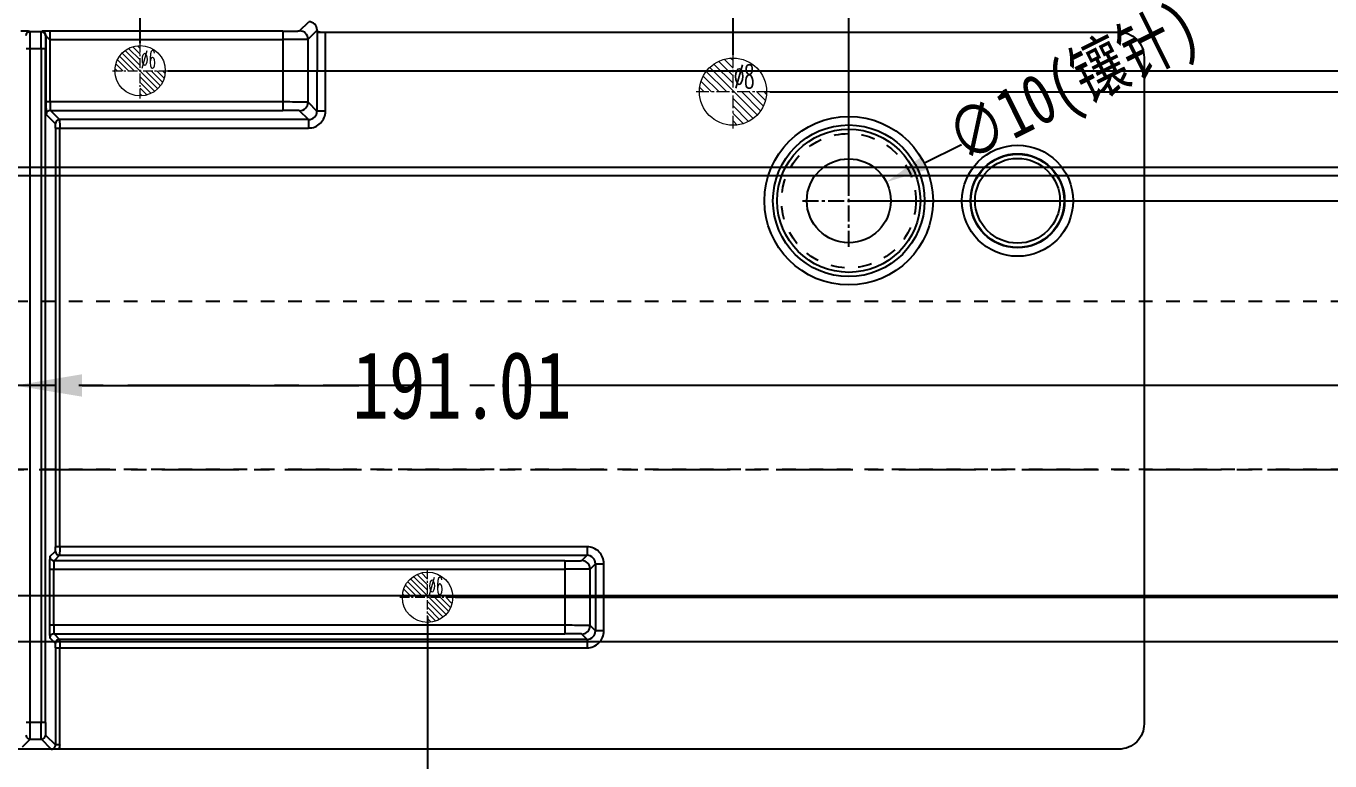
# Model space of a CAD drawing. Header units: millimetres. Extents: x 1803 to 4269, y -6912 to 1836.
# Drawn here: x 2884.4 to 3039.7, y -2241.4 to -2153.9 of the extents above; entities that cross this region are included whole.
import ezdxf
from ezdxf.enums import TextEntityAlignment as Align

# ---------------------------------------------------------------- set-up
doc = ezdxf.new("R2010")
doc.units = ezdxf.units.MM
doc.header["$LTSCALE"] = 16.335
doc.header["$PDMODE"] = 3
doc.header["$PDSIZE"] = 0.3125
doc.linetypes.add('CENTER', pattern=[0.6, 0.375, -0.075, 0.075, -0.075])
doc.linetypes.add('HIDDEN', pattern=[0.2, 0.1, -0.1])
doc.layers.get('0').update_dxf_attribs({"linetype": 'CONTINUOUS'})
doc.layers.get('Defpoints').update_dxf_attribs({"linetype": 'CONTINUOUS'})
doc.layers.add('CENTER', color=1, linetype='CENTER')
doc.layers.add('DEFAULT_2', color=8, linetype='HIDDEN')
doc.layers.add('epin', color=13, linetype='CONTINUOUS', lineweight=9)
doc.styles.get("Standard").update_dxf_attribs({"font": 'txt', "width": 0.8})
doc.styles.add('TXT05', font='txt.shx', dxfattribs={"width": 0.5, "bigfont": 'gbcbig.shx'})
doc.dimstyles.new('11', dxfattribs={"dimtxt": 8, "dimasz": 8, "dimexe": 0, "dimexo": 0, "dimgap": 0, "dimtad": 0, "dimdsep": 46, "dimtxsty": 'Standard', "dimcen": 0, "dimclrd": 4, "dimclre": 4, "dimclrt": 6, "dimazin": 0, "dimtp": 0.01, "dimtm": 0.01, "dimtfac": 1, "dimtofl": 0, "dimtmove": 0, "dimatfit": 3, "dimfxl": 0, "dimtolj": 1, "dimarcsym": 0})

# ---------------------------------------------------------------- blocks, each defined once
blk = doc.blocks.new('*D208')
at = {"color": 4, "lineweight": -2}
for p, q in [((3074.12, -2175.72), (3074.12, -2196.69)), ((2883.11, -2186.69), (2883.11, -2196.69)), ((2891.11, -2196.69), (2924.09, -2196.69)), ((3066.12, -2196.69), (2948.63, -2196.69))]:
    blk.add_line(p, q, dxfattribs=at)
at = {"color": 4}
for points in [[(2891.11, -2195.35), (2891.11, -2198.02), (2883.11, -2196.69)], [(3066.12, -2195.35), (3066.12, -2198.02), (3074.12, -2196.69)]]:
    blk.add_solid(points, dxfattribs=at)
at = {"layer": 'Defpoints', "color": 0}
for p in [(3074.12, -2175.72), (2883.11, -2186.69), (2883.11, -2196.69)]:
    blk.add_point(p, dxfattribs=at)
at = {"color": 6, "insert": (2936.36, -2196.69), "char_height": 8, "attachment_point": 5}
blk.add_mtext('\\A1;191.01', dxfattribs=at)
blk = doc.blocks.new('*D215')
at = {"color": 4, "lineweight": -2}
for p, q in [((3013.57, -2086.69), (3108.35, -2086.69)), ((3108.35, -2094.69), (3108.35, -2177.41)), ((3108.35, -2318.69), (3108.35, -2193.41)), ((3013.57, -2326.69), (3108.35, -2326.69))]:
    blk.add_line(p, q, dxfattribs=at)
at = {"color": 4}
for points in [[(3107.02, -2094.69), (3109.68, -2094.69), (3108.35, -2086.69)], [(3107.02, -2318.69), (3109.68, -2318.69), (3108.35, -2326.69)]]:
    blk.add_solid(points, dxfattribs=at)
at = {"layer": 'Defpoints', "color": 0}
for p in [(3013.57, -2086.69), (3013.57, -2326.69), (3108.35, -2326.69)]:
    blk.add_point(p, dxfattribs=at)
at = {"color": 6, "insert": (3108.35, -2185.41), "char_height": 8, "attachment_point": 5, "rotation": 90}
blk.add_mtext('\\A1;240', dxfattribs=at)
blk = doc.blocks.new('*D216')
at = {"color": 4, "lineweight": -2}
blk.add_line((2995.85, -2168.01), (2991.38, -2170.23), dxfattribs=at)
at = {"color": 4}
blk.add_solid([(2991.01, -2169.49), (2991.75, -2170.98), (2986.9, -2172.46)], dxfattribs=at)
at = {"layer": 'Defpoints', "color": 0}
for p in [(2986.9, -2172.46), (2977.94, -2176.91)]:
    blk.add_point(p, dxfattribs=at)
at = {"color": 6, "insert": (3009.49, -2161.23), "char_height": 6, "attachment_point": 5, "rotation": 26.4347}
blk.add_mtext('\\A1;∅10(镶针)', dxfattribs=at)
blk = doc.blocks.new('epin_ejp_6')
at = {"layer": 'epin'}
h = blk.add_hatch(dxfattribs=at)
h.set_pattern_fill('_ANSI31', color=123, scale=0.15, angle=90, style=0)
h.set_pattern_definition([(135, (-2898.02723, 822.17217), (-0.336759605, -0.336759605), [])])
h.paths.add_polyline_path([(0, 3, 0.4142136), (-3, 0), (0, 0)])
h.paths.add_polyline_path([(3, 0), (0, 0), (0, -3, 0.4142136)])
at = {"layer": 'epin', "color": 1, "linetype": 'CENTER', "ltscale": 0.186593}
for p, q in [((0, -3.3), (0, 3.3)), ((-3.3, 0), (3.3, 0))]:
    blk.add_line(p, q, dxfattribs=at)
at = {"layer": 'epin'}
blk.add_circle((0, 0), 3, dxfattribs=at)
at = {"layer": 'epin', "color": 6, "style": 'TXT05', "width": 0.5}
blk.add_text('%%c6', height=2.1, dxfattribs=at).set_placement((0.995, 1.35), align=Align.MIDDLE)
blk = doc.blocks.new('epin_ejp_8')
at = {"layer": 'epin'}
h = blk.add_hatch(dxfattribs=at)
h.set_pattern_fill('_ANSI31', color=123, scale=0.2, angle=90, style=0)
h.set_pattern_definition([(135, (-2636.1445, 786.8366), (-0.4490128, -0.4490128), [])])
h.paths.add_polyline_path([(0, 4, 0.414214), (-4, 0), (0, 0)])
h.paths.add_polyline_path([(4, 0), (0, 0), (0, -4, 0.414214)])
at = {"layer": 'epin', "color": 1, "linetype": 'CENTER', "ltscale": 0.248791}
for p, q in [((0, -4.4), (0, 4.4)), ((-4.4, 0), (4.4, 0))]:
    blk.add_line(p, q, dxfattribs=at)
at = {"layer": 'epin'}
blk.add_circle((0, 0), 4, dxfattribs=at)
at = {"layer": 'epin', "color": 6, "style": 'TXT05', "width": 0.5}
blk.add_text('%%c8', height=2.8, dxfattribs=at).set_placement((1.33, 1.8), align=Align.MIDDLE)
blk = doc.blocks.new('*D233')
at = {"color": 4, "lineweight": -2}
blk.add_line((3062.51, -2206.69), (3084.74, -2206.69), dxfattribs=at)
at = {"layer": 'Defpoints', "color": 0}
for p in [(2819.12, -2206.69), (3062.51, -2206.69), (3084.74, -2206.69)]:
    blk.add_point(p, dxfattribs=at)
at = {"color": 6, "insert": (3085.94, -2206.69), "char_height": 6, "attachment_point": 5}
blk.add_mtext('\\A1;0', dxfattribs=at)
blk = doc.blocks.new('*D234')
at = {"color": 4, "lineweight": -2}
blk.add_line((3062.51, -2196.69), (3084.74, -2196.69), dxfattribs=at)
at = {"layer": 'Defpoints', "color": 0}
for p in [(3062.51, -2196.69), (3084.74, -2196.69), (2819.12, -2206.69)]:
    blk.add_point(p, dxfattribs=at)
at = {"color": 6, "insert": (3087.54, -2196.69), "char_height": 6, "attachment_point": 5}
blk.add_mtext('\\A1;10', dxfattribs=at)
blk = doc.blocks.new('*D235')
at = {"color": 4, "lineweight": -2}
blk.add_line((2824.12, -2170.69), (3084.74, -2170.69), dxfattribs=at)
at = {"layer": 'Defpoints', "color": 0}
for p in [(2824.12, -2170.69), (3084.74, -2170.69), (2819.12, -2206.69)]:
    blk.add_point(p, dxfattribs=at)
at = {"color": 6, "insert": (3088.74, -2170.69), "char_height": 6, "attachment_point": 5}
blk.add_mtext('\\A1;36', dxfattribs=at)
blk = doc.blocks.new('*D236')
at = {"color": 4, "lineweight": -2}
for p, q in [((2844.12, -2171.69), (3064.74, -2171.69)), ((3064.74, -2171.69), (3074.74, -2177.5)), ((3074.74, -2177.5), (3084.74, -2177.5))]:
    blk.add_line(p, q, dxfattribs=at)
at = {"layer": 'Defpoints', "color": 0}
for p in [(2844.12, -2171.69), (3084.74, -2177.5), (2819.12, -2206.69)]:
    blk.add_point(p, dxfattribs=at)
at = {"color": 6, "insert": (3088.74, -2177.5), "char_height": 6, "attachment_point": 5}
blk.add_mtext('\\A1;35', dxfattribs=at)
blk = doc.blocks.new('*D237')
at = {"color": 4, "lineweight": -2}
for p, q in [((2982.42, -2174.68), (3064.74, -2174.68)), ((3064.74, -2174.68), (3074.74, -2184.41)), ((3074.74, -2184.41), (3084.74, -2184.41))]:
    blk.add_line(p, q, dxfattribs=at)
at = {"layer": 'Defpoints', "color": 0}
for p in [(2982.42, -2174.68), (3084.74, -2184.41), (2819.12, -2206.69)]:
    blk.add_point(p, dxfattribs=at)
at = {"color": 6, "insert": (3088.74, -2184.41), "char_height": 6, "attachment_point": 5}
blk.add_mtext('\\A1;32', dxfattribs=at)
blk = doc.blocks.new('*D238')
at = {"color": 4, "lineweight": -2}
blk.add_line((2973.04, -2161.69), (3084.74, -2161.69), dxfattribs=at)
at = {"layer": 'Defpoints', "color": 0}
for p in [(2973.04, -2161.69), (3084.74, -2161.69), (2819.12, -2206.69)]:
    blk.add_point(p, dxfattribs=at)
at = {"color": 6, "insert": (3088.74, -2161.69), "char_height": 6, "attachment_point": 5}
blk.add_mtext('\\A1;45', dxfattribs=at)
blk = doc.blocks.new('*D239')
at = {"color": 4, "lineweight": -2}
for p, q in [((3064.74, -2159.2), (3074.74, -2152.66)), ((3074.74, -2152.66), (3084.74, -2152.66)), ((2901.33, -2159.2), (3064.74, -2159.2))]:
    blk.add_line(p, q, dxfattribs=at)
at = {"layer": 'Defpoints', "color": 0}
for p in [(3084.74, -2152.66), (2901.33, -2159.2), (2819.12, -2206.69)]:
    blk.add_point(p, dxfattribs=at)
at = {"color": 6, "insert": (3094.34, -2152.66), "char_height": 6, "attachment_point": 5}
blk.add_mtext('\\A1;47.49', dxfattribs=at)
blk = doc.blocks.new('*D240')
at = {"color": 4, "lineweight": -2}
for p, q in [((3064.74, -2142.49), (3074.74, -2137.79)), ((3074.74, -2137.79), (3084.74, -2137.79)), ((2853.52, -2142.49), (3064.74, -2142.49))]:
    blk.add_line(p, q, dxfattribs=at)
at = {"layer": 'Defpoints', "color": 0}
for p in [(3084.74, -2137.79), (2853.52, -2142.49), (2819.12, -2206.69)]:
    blk.add_point(p, dxfattribs=at)
at = {"color": 6, "insert": (3091.94, -2137.79), "char_height": 6, "attachment_point": 5}
blk.add_mtext('\\A1;64.2', dxfattribs=at)
blk = doc.blocks.new('*D241')
at = {"color": 4, "lineweight": -2}
blk.add_line((3032.1, -2129.69), (3084.74, -2129.69), dxfattribs=at)
at = {"layer": 'Defpoints', "color": 0}
for p in [(3032.1, -2129.69), (3084.74, -2129.69), (2819.12, -2206.69)]:
    blk.add_point(p, dxfattribs=at)
at = {"color": 6, "insert": (3088.74, -2129.69), "char_height": 6, "attachment_point": 5}
blk.add_mtext('\\A1;77', dxfattribs=at)
blk = doc.blocks.new('*D242')
at = {"color": 4, "lineweight": -2}
blk.add_line((3042.92, -2106.69), (3084.74, -2106.69), dxfattribs=at)
at = {"layer": 'Defpoints', "color": 0}
for p in [(3042.92, -2106.69), (3084.74, -2106.69), (2819.12, -2206.69)]:
    blk.add_point(p, dxfattribs=at)
at = {"color": 6, "insert": (3089.54, -2106.69), "char_height": 6, "attachment_point": 5}
blk.add_mtext('\\A1;100', dxfattribs=at)
blk = doc.blocks.new('*D243')
at = {"color": 4, "lineweight": -2}
for p, q in [((3064.74, -2221.69), (3074.74, -2215.03)), ((3074.74, -2215.03), (3084.74, -2215.03)), ((2855.12, -2221.69), (3064.74, -2221.69))]:
    blk.add_line(p, q, dxfattribs=at)
at = {"layer": 'Defpoints', "color": 0}
for p in [(2819.12, -2206.69), (3084.74, -2215.03), (2855.12, -2221.69)]:
    blk.add_point(p, dxfattribs=at)
at = {"color": 6, "insert": (3087.94, -2215.03), "char_height": 6, "attachment_point": 5}
blk.add_mtext('\\A1;15', dxfattribs=at)
blk = doc.blocks.new('*D244')
at = {"color": 4, "lineweight": -2}
for p, q in [((2873.14, -2227.19), (3064.74, -2227.19)), ((3064.74, -2227.19), (3074.74, -2233.39)), ((3074.74, -2233.39), (3084.74, -2233.39))]:
    blk.add_line(p, q, dxfattribs=at)
at = {"layer": 'Defpoints', "color": 0}
for p in [(2819.12, -2206.69), (2873.14, -2227.19), (3084.74, -2233.39)]:
    blk.add_point(p, dxfattribs=at)
at = {"color": 6, "insert": (3091.54, -2233.39), "char_height": 6, "attachment_point": 5}
blk.add_mtext('\\A1;20.5', dxfattribs=at)
blk = doc.blocks.new('*D245')
at = {"color": 4, "lineweight": -2}
blk.add_line((2935.55, -2221.92), (3084.74, -2221.92), dxfattribs=at)
at = {"layer": 'Defpoints', "color": 0}
for p in [(2819.12, -2206.69), (2935.55, -2221.92), (3084.74, -2221.92)]:
    blk.add_point(p, dxfattribs=at)
at = {"color": 6, "insert": (3093.54, -2221.92), "char_height": 6, "attachment_point": 5}
blk.add_mtext('\\A1;15.23', dxfattribs=at)
blk = doc.blocks.new('*D246')
at = {"color": 4, "lineweight": -2}
blk.add_line((2858.22, -2252.69), (3084.74, -2252.69), dxfattribs=at)
at = {"layer": 'Defpoints', "color": 0}
for p in [(2819.12, -2206.69), (2858.22, -2252.69), (3084.74, -2252.69)]:
    blk.add_point(p, dxfattribs=at)
at = {"color": 6, "insert": (3088.74, -2252.69), "char_height": 6, "attachment_point": 5}
blk.add_mtext('\\A1;46', dxfattribs=at)
blk = doc.blocks.new('*D247')
at = {"color": 4, "lineweight": -2}
blk.add_line((3021.35, -2266.69), (3084.74, -2266.69), dxfattribs=at)
at = {"layer": 'Defpoints', "color": 0}
for p in [(2819.12, -2206.69), (3021.35, -2266.69), (3084.74, -2266.69)]:
    blk.add_point(p, dxfattribs=at)
at = {"color": 6, "insert": (3088.34, -2266.69), "char_height": 6, "attachment_point": 5}
blk.add_mtext('\\A1;60', dxfattribs=at)
blk = doc.blocks.new('*D248')
at = {"color": 4, "lineweight": -2}
blk.add_line((3042.92, -2306.69), (3084.74, -2306.69), dxfattribs=at)
at = {"layer": 'Defpoints', "color": 0}
for p in [(2819.12, -2206.69), (3042.92, -2306.69), (3084.74, -2306.69)]:
    blk.add_point(p, dxfattribs=at)
at = {"color": 6, "insert": (3089.54, -2306.69), "char_height": 6, "attachment_point": 5}
blk.add_mtext('\\A1;100', dxfattribs=at)
blk = doc.blocks.new('*D254')
at = {"color": 4, "lineweight": -2}
blk.add_line((2898.03, -2155.9), (2898.03, -2080.38), dxfattribs=at)
at = {"layer": 'Defpoints', "color": 0}
for p in [(2898.03, -2080.38), (2898.03, -2155.9), (2819.12, -2206.69)]:
    blk.add_point(p, dxfattribs=at)
at = {"color": 6, "insert": (2898.03, -2071.58), "char_height": 6, "attachment_point": 5, "rotation": 90}
blk.add_mtext('\\A1;78.91', dxfattribs=at)
blk = doc.blocks.new('*D255')
at = {"color": 4, "lineweight": -2}
for p, q in [((2907.2, -2090.77), (2907.2, -2080.77)), ((2903.12, -2100.77), (2907.2, -2090.77)), ((2903.12, -2138.09), (2903.12, -2100.77))]:
    blk.add_line(p, q, dxfattribs=at)
at = {"layer": 'Defpoints', "color": 0}
for p in [(2907.2, -2080.77), (2903.12, -2138.09), (2819.12, -2206.69)]:
    blk.add_point(p, dxfattribs=at)
at = {"color": 6, "insert": (2907.2, -2076.77), "char_height": 6, "attachment_point": 5, "rotation": 90}
blk.add_mtext('\\A1;84', dxfattribs=at)
blk = doc.blocks.new('*D256')
at = {"color": 4, "lineweight": -2}
blk.add_line((2968.64, -2157.29), (2968.64, -2080.38), dxfattribs=at)
at = {"layer": 'Defpoints', "color": 0}
for p in [(2968.64, -2080.38), (2968.64, -2157.29), (2819.12, -2206.69)]:
    blk.add_point(p, dxfattribs=at)
at = {"color": 6, "insert": (2968.64, -2069.18), "char_height": 6, "attachment_point": 5, "rotation": 90}
blk.add_mtext('\\A1;149.52', dxfattribs=at)
blk = doc.blocks.new('*D257')
at = {"color": 4, "lineweight": -2}
blk.add_line((2982.42, -2172.75), (2982.42, -2080.38), dxfattribs=at)
at = {"layer": 'Defpoints', "color": 0}
for p in [(2982.42, -2080.38), (2982.42, -2172.75), (2819.12, -2206.69)]:
    blk.add_point(p, dxfattribs=at)
at = {"color": 6, "insert": (2982.42, -2071.58), "char_height": 6, "attachment_point": 5, "rotation": 90}
blk.add_mtext('\\A1;163.3', dxfattribs=at)
blk = doc.blocks.new('*D258')
at = {"color": 4, "lineweight": -2}
blk.add_line((2951.12, -2139.29), (2951.12, -2080.38), dxfattribs=at)
at = {"layer": 'Defpoints', "color": 0}
for p in [(2951.12, -2080.38), (2951.12, -2139.29), (2819.12, -2206.69)]:
    blk.add_point(p, dxfattribs=at)
at = {"color": 6, "insert": (2951.12, -2074.78), "char_height": 6, "attachment_point": 5, "rotation": 90}
blk.add_mtext('\\A1;132', dxfattribs=at)
blk = doc.blocks.new('*D259')
at = {"color": 4, "lineweight": -2}
blk.add_line((3001.12, -2139.29), (3001.12, -2080.38), dxfattribs=at)
at = {"layer": 'Defpoints', "color": 0}
for p in [(3001.12, -2080.38), (3001.12, -2139.29), (2819.12, -2206.69)]:
    blk.add_point(p, dxfattribs=at)
at = {"color": 6, "insert": (3001.12, -2074.78), "char_height": 6, "attachment_point": 5, "rotation": 90}
blk.add_mtext('\\A1;182', dxfattribs=at)
blk = doc.blocks.new('*D260')
at = {"color": 4, "lineweight": -2}
blk.add_line((3034.12, -2104.94), (3034.12, -2080.38), dxfattribs=at)
at = {"layer": 'Defpoints', "color": 0}
for p in [(3034.12, -2080.38), (3034.12, -2104.94), (2819.12, -2206.69)]:
    blk.add_point(p, dxfattribs=at)
at = {"color": 6, "insert": (3034.12, -2074.78), "char_height": 6, "attachment_point": 5, "rotation": 90}
blk.add_mtext('\\A1;215', dxfattribs=at)
blk = doc.blocks.new('*D265')
at = {"color": 4, "lineweight": -2}
blk.add_line((2932.25, -2224.19), (2932.25, -2334.34), dxfattribs=at)
at = {"layer": 'Defpoints', "color": 0}
for p in [(2819.12, -2206.69), (2932.25, -2224.19), (2932.25, -2334.34)]:
    blk.add_point(p, dxfattribs=at)
at = {"color": 6, "insert": (2932.25, -2343.94), "char_height": 6, "attachment_point": 5, "rotation": 90}
blk.add_mtext('\\A1;113.14', dxfattribs=at)
blk = doc.blocks.new('*D266')
at = {"color": 4, "lineweight": -2}
blk.add_line((2954.76, -2254.96), (2954.76, -2334.34), dxfattribs=at)
at = {"layer": 'Defpoints', "color": 0}
for p in [(2819.12, -2206.69), (2954.76, -2254.96), (2954.76, -2334.34)]:
    blk.add_point(p, dxfattribs=at)
at = {"color": 6, "insert": (2954.76, -2345.54), "char_height": 6, "attachment_point": 5, "rotation": 90}
blk.add_mtext('\\A1;135.64', dxfattribs=at)
blk = doc.blocks.new('*D267')
at = {"color": 4, "lineweight": -2}
blk.add_line((3034.12, -2304.34), (3034.12, -2334.34), dxfattribs=at)
at = {"layer": 'Defpoints', "color": 0}
for p in [(2819.12, -2206.69), (3034.12, -2304.34), (3034.12, -2334.34)]:
    blk.add_point(p, dxfattribs=at)
at = {"color": 6, "insert": (3034.12, -2339.94), "char_height": 6, "attachment_point": 5, "rotation": 90}
blk.add_mtext('\\A1;215', dxfattribs=at)
blk = doc.blocks.new('*D829')
at = {"color": 4, "lineweight": -2}
for p, q in [((2955.52, -2143.69), (3064.83, -2143.69)), ((3064.83, -2143.69), (3074.83, -2144.94)), ((3074.83, -2144.94), (3084.83, -2144.94))]:
    blk.add_line(p, q, dxfattribs=at)
at = {"layer": 'Defpoints', "color": 0}
for p in [(2955.52, -2143.69), (3084.83, -2144.94), (2819.12, -2206.69)]:
    blk.add_point(p, dxfattribs=at)
at = {"color": 6, "insert": (3088.83, -2144.94), "char_height": 6, "attachment_point": 5}
blk.add_mtext('\\A1;63', dxfattribs=at)

msp = doc.modelspace()

# ---------------------------------------------------------------- linework, layer by layer
at = {"color": 7, "linetype": 'Continuous'}
for p, q in [((2917.022, -2154.444), (2918.102, -2153.365)), ((2884.906, -2154.549), (2884.906, -2154.522)), ((2886.265, -2154.549), (2884.906, -2154.549)), ((2886.265, -2154.549), (2886.309, -2154.505)), ((2886.812, -2155.007), (2886.812, -2162.917)), ((2887.314, -2162.917), (2887.314, -2154.479)), ((2915.013, -2154.479), (2887.314, -2154.479)), ((2915.013, -2154.479), (2915.013, -2163.922)), ((2918.996, -2154.481), (2918.027, -2155.449)), ((2919.107, -2154.369), (2919.09, -2164.014)), ((2919.098, -2154.584), (3014.582, -2154.584)), ((2920.095, -2164.014), (2920.095, -2154.584)), ((2884.443, -2156.559), (2886.741, -2156.559)), ((2884.946, -2236.814), (2884.946, -2156.559)), ((2886.239, -2156.559), (2886.239, -2236.814)), ((2886.741, -2236.814), (2886.741, -2156.559)), ((2887.314, -2155.484), (2915.013, -2155.484)), ((2918.027, -2162.951), (2918.027, -2155.449)), ((3017.597, -2157.598), (3017.597, -2236.994)), ((2915.013, -2162.917), (2886.812, -2162.917)), ((2918.027, -2162.951), (2919.09, -2164.014)), ((2887.935, -2165.521), (2886.838, -2164.424)), ((2887.34, -2163.922), (2915.013, -2163.922)), ((2887.34, -2163.922), (2888.437, -2165.019)), ((2918.085, -2165.019), (2917.022, -2163.956)), ((2920.095, -2164.014), (2919.09, -2164.014)), ((2887.943, -2166.023), (2887.943, -2215.906)), ((2887.943, -2166.023), (2918.085, -2166.023)), ((2918.085, -2165.019), (2888.437, -2165.019)), ((2888.446, -2215.906), (2888.446, -2166.023)), ((2918.085, -2165.019), (2918.085, -2166.023)), ((2887.268, -2217.076), (2887.935, -2216.409)), ((2888.437, -2216.911), (2887.77, -2217.578)), ((2951.25, -2215.906), (2887.943, -2215.906)), ((2888.437, -2216.911), (2951.25, -2216.911)), ((2950.617, -2217.544), (2951.25, -2216.911)), ((2951.25, -2215.906), (2951.25, -2216.911)), ((2887.242, -2218.583), (2887.242, -2225.255)), ((2887.242, -2218.583), (2948.607, -2218.583)), ((2887.744, -2225.254), (2887.744, -2218.583)), ((2948.608, -2217.578), (2887.77, -2217.578)), ((2948.607, -2217.578), (2948.607, -2226.259)), ((2952.255, -2217.916), (2951.622, -2218.549)), ((2951.622, -2225.289), (2951.622, -2218.549)), ((2952.255, -2217.916), (2953.26, -2217.916)), ((2952.255, -2217.916), (2952.255, -2225.922)), ((2953.26, -2225.922), (2953.26, -2217.916)), ((2948.607, -2225.254), (2887.242, -2225.254)), ((2887.77, -2226.259), (2948.608, -2226.259)), ((2887.77, -2226.259), (2888.437, -2226.927)), ((2951.25, -2226.927), (2950.617, -2226.294)), ((2951.622, -2225.289), (2952.255, -2225.922)), ((2953.26, -2225.922), (2952.255, -2225.922)), ((2887.935, -2227.429), (2887.268, -2226.762)), ((2887.943, -2227.931), (2951.25, -2227.931)), ((2887.943, -2227.931), (2887.943, -2239.498)), ((2951.25, -2226.927), (2888.437, -2226.927)), ((2888.446, -2239.498), (2888.446, -2227.931)), ((2951.25, -2226.927), (2951.25, -2227.931)), ((2886.741, -2236.814), (2884.443, -2236.814)), ((2884.92, -2238.824), (2883.962, -2239.782)), ((2884.92, -2238.824), (2886.265, -2238.824)), ((2887.441, -2240), (2886.265, -2238.824)), ((2886.767, -2238.322), (2887.943, -2239.498)), ((3014.582, -2240.009), (2621.145, -2240.009)), ((2888.446, -2239.498), (2887.943, -2239.498))]:
    msp.add_line(p, q, dxfattribs=at)
at = {"color": 1, "linetype": 'CENTER', "ltscale": 0.310989}
for p, q in [((2982.422, -2180.184), (2982.422, -2169.184)), ((2976.922, -2174.684), (2987.922, -2174.684))]:
    msp.add_line(p, q, dxfattribs=at)
at = {"color": 7, "linetype": 'Continuous'}
for centre, radius in [((2982.422, -2174.684), 10.033), ((2982.422, -2174.684), 9.027), ((2982.422, -2174.684), 8.525), ((3002.522, -2174.684), 6.616), ((3002.522, -2174.684), 5.611), ((3002.522, -2174.684), 5.558), ((3002.522, -2174.684), 5.055)]:
    msp.add_circle(centre, radius, dxfattribs=at)
at = {"color": 2, "linetype": 'Continuous'}
msp.add_circle((2982.422, -2174.684), 5, dxfattribs=at)
at = {"color": 7, "linetype": 'Continuous'}
for centre, radius, start, end in [((2884.92, -2155.052), 0.502, 90.00092, 179.99908), ((2886.309, -2155.007), 0.503, 0.02106, 89.97894), ((2917.022, -2155.45), 1.005, 0.02131, 89.97869), ((2922.804, -2162.921), 35.49, 179.99229, 180.60593), ((2917.022, -2162.951), 1.005, 270.02131, 359.97869), ((2887.34, -2164.424), 0.503, 90.02106, 179.97895), ((2918.085, -2164.014), 2.01, 269.9961, 0.0039), ((2918.085, -2164.014), 1.004, 269.9717, 0.0283), ((2888.437, -2165.521), 0.503, 90.02106, 179.97893), ((2887.77, -2217.076), 0.503, 180.02105, 269.97894), ((2888.437, -2216.408), 0.503, 180.02107, 269.97894), ((2951.25, -2217.916), 2.01, 359.9961, 90.0039), ((2951.25, -2217.915), 1.004, 359.9717, 90.0283), ((2966.788, -2218.571), 79.547, 179.59768, 180.00883), ((2923.234, -2218.578), 35.49, 179.39408, 180.0077), ((2950.617, -2218.549), 1.005, 0.02131, 89.97869), ((2887.77, -2226.762), 0.503, 90.02106, 179.97895), ((2923.234, -2225.259), 35.49, 179.99229, 180.60593), ((2950.617, -2225.289), 1.005, 270.02131, 359.97869), ((2951.25, -2225.922), 2.01, 269.9961, 0.0039), ((2951.25, -2225.922), 1.004, 269.9717, 0.0283), ((2888.437, -2227.429), 0.503, 90.02106, 179.97893), ((2886.265, -2238.322), 0.502, 270.00092, 359.99908)]:
    msp.add_arc(centre, radius, start, end, dxfattribs=at)
msp.add_ellipse((2918.102, -2154.37), major_axis=(0.711, 0.711), ratio=0.9996955, start_param=-0.7852459, end_param=0.7852459, dxfattribs=at)
for points, knots in [([(2884.906, -2154.522), (2884.9, -2154.516), (2884.869, -2154.514), (2884.814, -2154.505), (2884.723, -2154.499), (2884.538, -2154.487), (2884.227, -2154.476), (2883.958, -2154.469), (2883.802, -2154.465)], [0, 0, 0, 0, 0.0229731, 0.0752474, 0.1571355, 0.2686011, 0.5789256, 1, 1, 1, 1]), ([(2884.946, -2156.559), (2884.946, -2156.305), (2884.945, -2155.937), (2884.942, -2155.467), (2884.939, -2155.167), (2884.933, -2154.922), (2884.935, -2154.733), (2884.92, -2154.622), (2884.929, -2154.561), (2884.92, -2154.549)], [0, 0, 0, 0, 0.3786277, 0.5501536, 0.7008715, 0.8252419, 0.9187652, 0.9776596, 1, 1, 1, 1]), ([(2886.239, -2156.559), (2886.239, -2156.305), (2886.24, -2155.937), (2886.243, -2155.467), (2886.245, -2155.167), (2886.252, -2154.922), (2886.25, -2154.733), (2886.265, -2154.622), (2886.256, -2154.561), (2886.265, -2154.549)], [0, 0, 0, 0, 0.3786278, 0.5501538, 0.7008716, 0.8252419, 0.9187653, 0.9776596, 1, 1, 1, 1]), ([(2887.314, -2154.479), (2887.177, -2154.479), (2886.935, -2154.481), (2886.628, -2154.483), (2886.434, -2154.493), (2886.342, -2154.494), (2886.317, -2154.501)], [0, 0, 0, 0, 0.4129502, 0.7274834, 0.9226086, 1, 1, 1, 1]), ([(2886.767, -2155.052), (2886.767, -2154.966), (2886.722, -2154.792), (2886.596, -2154.664), (2886.523, -2154.621)], [0, 0, 0, 0, 0.4998854, 1, 1, 1, 1]), ([(2887.314, -2155.484), (2887.253, -2155.484), (2887.127, -2155.4), (2887.022, -2155.27), (2886.931, -2155.162), (2886.881, -2155.1), (2886.849, -2155.058), (2886.83, -2155.029), (2886.821, -2155.02), (2886.813, -2155.005), (2886.812, -2155.007)], [0, 0, 0, 0, 0.2619228, 0.5791255, 0.7292102, 0.860288, 0.9159174, 0.9606655, 0.9901115, 1, 1, 1, 1]), ([(2915.013, -2154.479), (2915.267, -2154.479), (2915.635, -2154.478), (2916.105, -2154.473), (2916.404, -2154.469), (2916.651, -2154.464), (2916.82, -2154.46), (2916.921, -2154.455), (2916.972, -2154.453), (2917.002, -2154.448), (2917.019, -2154.448), (2917.022, -2154.444)], [0, 0, 0, 0, 0.3785861, 0.5500686, 0.7007306, 0.8250694, 0.9185824, 0.9525155, 0.9775026, 0.9933648, 1, 1, 1, 1]), ([(3014.582, -2154.584), (3014.975, -2154.589), (3015.767, -2154.738), (3016.769, -2155.412), (3017.443, -2156.413), (3017.591, -2157.206), (3017.597, -2157.598)], [0, 0, 0, 0, 0.2500003, 0.5, 0.7499997, 1, 1, 1, 1]), ([(2886.749, -2155.502), (2886.748, -2155.578), (2886.743, -2155.93), (2886.741, -2156.282), (2886.741, -2156.559)], [0, 0, 0, 0, 0.2150131, 1, 1, 1, 1]), ([(2918.027, -2155.449), (2918.022, -2155.453), (2917.998, -2155.452), (2917.952, -2155.458), (2917.876, -2155.459), (2917.723, -2155.465), (2917.47, -2155.469), (2917.1, -2155.474), (2916.651, -2155.478), (2915.946, -2155.483), (2915.393, -2155.484), (2915.013, -2155.484)], [0, 0, 0, 0, 0.0065102, 0.0223089, 0.0472762, 0.081235, 0.1746683, 0.2991474, 0.4498927, 0.6213226, 1, 1, 1, 1]), ([(2886.812, -2162.917), (2886.812, -2163.014), (2886.813, -2163.366), (2886.815, -2163.718), (2886.819, -2163.973)], [0, 0, 0, 0, 0.2747207, 1, 1, 1, 1]), ([(2918.027, -2162.951), (2918.022, -2162.948), (2917.998, -2162.948), (2917.952, -2162.943), (2917.876, -2162.941), (2917.723, -2162.936), (2917.47, -2162.931), (2917.1, -2162.926), (2916.651, -2162.922), (2915.946, -2162.918), (2915.393, -2162.917), (2915.013, -2162.917)], [0, 0, 0, 0, 0.0065102, 0.0223089, 0.0472763, 0.081235, 0.1746684, 0.2991475, 0.4498928, 0.6213228, 1, 1, 1, 1]), ([(2886.819, -2163.973), (2886.82, -2164.006), (2886.822, -2164.116), (2886.825, -2164.225), (2886.828, -2164.302)], [0, 0, 0, 0, 0.3018523, 1, 1, 1, 1]), ([(2886.828, -2164.302), (2886.829, -2164.331), (2886.837, -2164.368), (2886.83, -2164.416), (2886.838, -2164.424)], [0, 0, 0, 0, 0.7241518, 1, 1, 1, 1]), ([(2887.316, -2163.297), (2887.317, -2163.354), (2887.32, -2163.535), (2887.323, -2163.716), (2887.33, -2163.839)], [0, 0, 0, 0, 0.3182493, 1, 1, 1, 1]), ([(2887.33, -2163.839), (2887.331, -2163.859), (2887.338, -2163.883), (2887.334, -2163.917), (2887.34, -2163.922)], [0, 0, 0, 0, 0.7191129, 1, 1, 1, 1]), ([(2917.022, -2163.956), (2917.019, -2163.953), (2917.002, -2163.953), (2916.972, -2163.948), (2916.921, -2163.946), (2916.82, -2163.941), (2916.651, -2163.936), (2916.404, -2163.931), (2916.105, -2163.927), (2915.635, -2163.923), (2915.267, -2163.922), (2915.013, -2163.922)], [0, 0, 0, 0, 0.0066352, 0.0224975, 0.0474845, 0.0814176, 0.1749306, 0.2992694, 0.4499314, 0.6214139, 1, 1, 1, 1]), ([(2887.943, -2166.023), (2887.943, -2165.961), (2887.943, -2165.845), (2887.942, -2165.708), (2887.939, -2165.618), (2887.94, -2165.57), (2887.935, -2165.541), (2887.938, -2165.524), (2887.935, -2165.521)], [0, 0, 0, 0, 0.3732987, 0.6905509, 0.8158868, 0.9124873, 0.9754584, 1, 1, 1, 1]), ([(2888.437, -2165.019), (2888.441, -2165.025), (2888.437, -2165.054), (2888.443, -2165.111), (2888.441, -2165.205), (2888.445, -2165.385), (2888.445, -2165.662), (2888.446, -2165.897), (2888.446, -2166.023)], [0, 0, 0, 0, 0.0222678, 0.0811427, 0.1746665, 0.2990483, 0.6213285, 1, 1, 1, 1]), ([(2887.258, -2217.198), (2887.256, -2217.245), (2887.248, -2217.516), (2887.245, -2217.788), (2887.244, -2218.012)], [0, 0, 0, 0, 0.1732042, 1, 1, 1, 1]), ([(2887.268, -2217.076), (2887.26, -2217.084), (2887.267, -2217.132), (2887.259, -2217.168), (2887.258, -2217.198)], [0, 0, 0, 0, 0.2758445, 1, 1, 1, 1]), ([(2887.935, -2216.409), (2887.938, -2216.406), (2887.935, -2216.389), (2887.94, -2216.36), (2887.939, -2216.311), (2887.942, -2216.221), (2887.943, -2216.084), (2887.943, -2215.969), (2887.943, -2215.906)], [0, 0, 0, 0, 0.0245416, 0.0875127, 0.1841132, 0.3094491, 0.6267013, 1, 1, 1, 1]), ([(2888.446, -2215.906), (2888.446, -2216.033), (2888.445, -2216.268), (2888.445, -2216.544), (2888.441, -2216.725), (2888.443, -2216.818), (2888.437, -2216.876), (2888.441, -2216.904), (2888.437, -2216.911)], [0, 0, 0, 0, 0.3786715, 0.7009517, 0.8253335, 0.9188573, 0.9777322, 1, 1, 1, 1]), ([(2887.77, -2217.578), (2887.766, -2217.581), (2887.767, -2217.601), (2887.761, -2217.632), (2887.759, -2217.688), (2887.753, -2217.795), (2887.749, -2217.97), (2887.747, -2218.119), (2887.746, -2218.203)], [0, 0, 0, 0, 0.0225095, 0.0783162, 0.1657789, 0.2829353, 0.5981613, 1, 1, 1, 1]), ([(2951.622, -2218.549), (2951.617, -2218.552), (2951.592, -2218.551), (2951.547, -2218.557), (2951.471, -2218.559), (2951.318, -2218.564), (2951.065, -2218.568), (2950.694, -2218.574), (2950.245, -2218.578), (2949.541, -2218.582), (2948.988, -2218.583), (2948.607, -2218.583)], [0, 0, 0, 0, 0.0065102, 0.0223089, 0.0472762, 0.081235, 0.1746683, 0.2991474, 0.4498927, 0.6213226, 1, 1, 1, 1]), ([(2948.608, -2217.578), (2948.861, -2217.578), (2949.23, -2217.577), (2949.7, -2217.573), (2949.999, -2217.569), (2950.246, -2217.564), (2950.415, -2217.559), (2950.516, -2217.554), (2950.567, -2217.552), (2950.597, -2217.547), (2950.614, -2217.547), (2950.617, -2217.544)], [0, 0, 0, 0, 0.3785861, 0.5500686, 0.7007306, 0.8250694, 0.9185824, 0.9525155, 0.9775026, 0.9933648, 1, 1, 1, 1]), ([(2887.242, -2225.255), (2887.242, -2225.351), (2887.242, -2225.703), (2887.245, -2226.056), (2887.249, -2226.311)], [0, 0, 0, 0, 0.2747207, 1, 1, 1, 1]), ([(2887.249, -2226.311), (2887.25, -2226.344), (2887.252, -2226.454), (2887.255, -2226.563), (2887.258, -2226.64)], [0, 0, 0, 0, 0.3018523, 1, 1, 1, 1]), ([(2887.258, -2226.64), (2887.259, -2226.669), (2887.267, -2226.706), (2887.26, -2226.754), (2887.268, -2226.762)], [0, 0, 0, 0, 0.7241518, 1, 1, 1, 1]), ([(2887.746, -2225.635), (2887.747, -2225.692), (2887.749, -2225.873), (2887.753, -2226.054), (2887.76, -2226.177)], [0, 0, 0, 0, 0.3182493, 1, 1, 1, 1]), ([(2887.76, -2226.177), (2887.761, -2226.197), (2887.767, -2226.221), (2887.763, -2226.255), (2887.77, -2226.259)], [0, 0, 0, 0, 0.7191129, 1, 1, 1, 1]), ([(2951.622, -2225.289), (2951.617, -2225.285), (2951.592, -2225.286), (2951.547, -2225.28), (2951.471, -2225.279), (2951.318, -2225.273), (2951.065, -2225.269), (2950.694, -2225.264), (2950.245, -2225.26), (2949.541, -2225.256), (2948.988, -2225.254), (2948.607, -2225.254)], [0, 0, 0, 0, 0.0065102, 0.0223089, 0.0472763, 0.081235, 0.1746684, 0.2991475, 0.4498928, 0.6213228, 1, 1, 1, 1]), ([(2950.617, -2226.294), (2950.614, -2226.291), (2950.597, -2226.291), (2950.567, -2226.286), (2950.516, -2226.284), (2950.415, -2226.278), (2950.246, -2226.274), (2949.999, -2226.269), (2949.7, -2226.265), (2949.23, -2226.26), (2948.861, -2226.259), (2948.608, -2226.259)], [0, 0, 0, 0, 0.0066352, 0.0224975, 0.0474845, 0.0814176, 0.1749306, 0.2992694, 0.4499314, 0.6214139, 1, 1, 1, 1]), ([(2887.943, -2227.931), (2887.943, -2227.869), (2887.943, -2227.753), (2887.942, -2227.616), (2887.939, -2227.526), (2887.94, -2227.478), (2887.935, -2227.449), (2887.938, -2227.432), (2887.935, -2227.429)], [0, 0, 0, 0, 0.3732987, 0.6905509, 0.8158868, 0.9124873, 0.9754584, 1, 1, 1, 1]), ([(2888.437, -2226.927), (2888.441, -2226.933), (2888.437, -2226.962), (2888.443, -2227.019), (2888.441, -2227.113), (2888.445, -2227.293), (2888.445, -2227.57), (2888.446, -2227.805), (2888.446, -2227.931)], [0, 0, 0, 0, 0.0222678, 0.0811427, 0.1746665, 0.2990483, 0.6213285, 1, 1, 1, 1]), ([(2884.92, -2238.824), (2884.929, -2238.812), (2884.92, -2238.752), (2884.935, -2238.64), (2884.933, -2238.452), (2884.939, -2238.206), (2884.942, -2237.906), (2884.945, -2237.437), (2884.946, -2237.068), (2884.946, -2236.814)], [0, 0, 0, 0, 0.0223404, 0.0812348, 0.1747581, 0.2991285, 0.4498464, 0.6213723, 1, 1, 1, 1]), ([(2886.265, -2238.824), (2886.256, -2238.812), (2886.265, -2238.752), (2886.25, -2238.64), (2886.252, -2238.452), (2886.245, -2238.206), (2886.243, -2237.906), (2886.24, -2237.437), (2886.239, -2237.068), (2886.239, -2236.814)], [0, 0, 0, 0, 0.0223404, 0.0812347, 0.1747581, 0.2991284, 0.4498462, 0.6213722, 1, 1, 1, 1]), ([(2886.741, -2236.814), (2886.741, -2237.005), (2886.742, -2237.281), (2886.746, -2237.633), (2886.748, -2237.858), (2886.754, -2238.042), (2886.753, -2238.184), (2886.766, -2238.266), (2886.759, -2238.314), (2886.767, -2238.322)], [0, 0, 0, 0, 0.3786072, 0.5500993, 0.7007697, 0.8251154, 0.9186336, 0.9775545, 1, 1, 1, 1]), ([(3017.597, -2236.994), (3017.591, -2237.386), (3017.443, -2238.179), (3016.769, -2239.18), (3015.767, -2239.855), (3014.975, -2240.003), (3014.582, -2240.009)], [0, 0, 0, 0, 0.2500003, 0.5, 0.7499997, 1, 1, 1, 1]), ([(2884.418, -2238.322), (2884.418, -2238.407), (2884.463, -2238.581), (2884.589, -2238.709), (2884.662, -2238.753)], [0, 0, 0, 0, 0.4998854, 1, 1, 1, 1]), ([(2887.441, -2240), (2887.568, -2240), (2887.826, -2239.883), (2887.943, -2239.625), (2887.943, -2239.498)], [0, 0, 0, 0, 0.4999989, 1, 1, 1, 1]), ([(2888.306, -2240.009), (2888.222, -2240.009), (2887.934, -2240.008), (2887.646, -2240.004), (2887.441, -2240)], [0, 0, 0, 0, 0.2902763, 1, 1, 1, 1])]:
    msp.add_open_spline(points, degree=3, knots=knots, dxfattribs=at)
for points in [[(2886.523, -2154.621), (2886.446, -2154.575), (2886.354, -2154.549), (2886.265, -2154.549)], [(2884.662, -2238.753), (2884.739, -2238.798), (2884.831, -2238.824), (2884.92, -2238.824)], [(2888.446, -2239.498), (2888.446, -2239.674), (2888.396, -2239.857), (2888.306, -2240.009)]]:
    msp.add_open_spline(points, degree=3, dxfattribs=at)
at = {"layer": 'CENTER', "color": 1, "linetype": 'CENTER', "ltscale": 1.492746}
msp.add_line((2564.12, -2206.687), (3074.12, -2206.687), dxfattribs=at)
at = {"layer": 'DEFAULT_2', "color": 8, "linetype": 'HIDDEN'}
for p, q in [((2886.767, -2155.052), (2886.812, -2155.007)), ((2919.107, -2154.369), (2918.996, -2154.481)), ((3074.12, -2186.687), (2883.11, -2186.687)), ((3074.12, -2206.687), (2883.11, -2206.687))]:
    msp.add_line(p, q, dxfattribs=at)
at = {"layer": 'DEFAULT_2', "color": 1, "linetype": 'CENTER', "ltscale": 2.376073}
msp.add_line((3074.12, -2196.687), (2883.11, -2196.687), dxfattribs=at)
at = {"layer": 'DEFAULT_2', "color": 8, "linetype": 'HIDDEN'}
msp.add_circle((2982.422, -2174.684), 8, dxfattribs=at)
for points, knots in [([(2886.767, -2155.052), (2886.759, -2155.06), (2886.766, -2155.107), (2886.753, -2155.189), (2886.754, -2155.331), (2886.75, -2155.44), (2886.749, -2155.502)], [0, 0, 0, 0, 0.0750105, 0.2719196, 0.5844497, 1, 1, 1, 1]), ([(2919.098, -2154.567), (2919.104, -2154.573), (2919.137, -2154.567), (2919.193, -2154.577), (2919.29, -2154.576), (2919.413, -2154.58), (2919.561, -2154.581), (2919.791, -2154.583), (2919.971, -2154.584), (2920.095, -2154.584)], [0, 0, 0, 0, 0.0234485, 0.0854962, 0.1823326, 0.3080564, 0.4580603, 0.6275561, 1, 1, 1, 1])]:
    msp.add_open_spline(points, degree=3, knots=knots, dxfattribs=at)

# ---------------------------------------------------------------- block references
at = {"layer": 'epin'}
for name, p in [('epin_ejp_6', (2898.027, -2159.2)), ('epin_ejp_8', (2968.639, -2161.687)), ('epin_ejp_6', (2932.255, -2221.919))]:
    msp.add_blockref(name, p, dxfattribs=at)

# ---------------------------------------------------------------- dimensions: what is measured, and where the dimension line sits
for feature_location, offset, dtype, origin, picture, middle in [((2968.639, -2157.287), (0, 76.908), 1, (2819.12, -2206.687), '*D256', (2968.639, -2069.179)), ((2898.027, -2155.9), (0, 75.521), 1, (2819.12, -2206.687), '*D254', (2898.027, -2071.579)), ((2982.422, -2172.749), (0, 92.37), 1, (2819.12, -2206.687), '*D257', (2982.422, -2071.579)), ((2951.12, -2139.287), (0, 58.908), 1, (2819.12, -2206.687), '*D258', (2951.12, -2074.779)), ((3001.12, -2139.287), (0, 58.908), 1, (2819.12, -2206.687), '*D259', (3001.12, -2074.779)), ((3034.12, -2104.937), (0, 24.558), 1, (2819.12, -2206.687), '*D260', (3034.12, -2074.779)), ((2903.12, -2138.087), (4.084, 57.316), 1, (2819.12, -2206.687), '*D255', (2907.203, -2076.771)), ((3042.92, -2106.687), (41.817, 0), 0, (2819.12, -2206.687), '*D242', (3089.537, -2106.687)), ((3032.104, -2129.687), (52.632, 0), 0, (2819.12, -2206.687), '*D241', (3088.737, -2129.687)), ((2853.52, -2142.487), (231.217, 4.694), 0, (2819.12, -2206.687), '*D240', (3091.937, -2137.792)), ((2955.52, -2143.687), (129.306, -1.256), 0, (2819.12, -2206.687), '*D829', (3088.825, -2144.943)), ((2901.327, -2159.2), (183.41, 6.539), 0, (2819.12, -2206.687), '*D239', (3094.337, -2152.661)), ((2973.039, -2161.687), (111.698, 0), 0, (2819.12, -2206.687), '*D238', (3088.737, -2161.687)), ((2824.12, -2170.687), (260.617, 0), 0, (2819.12, -2206.687), '*D235', (3088.737, -2170.687)), ((2844.12, -2171.687), (240.617, -5.808), 0, (2819.12, -2206.687), '*D236', (3088.737, -2177.495)), ((2982.422, -2174.684), (102.315, -9.728), 0, (2819.12, -2206.687), '*D237', (3088.737, -2184.411)), ((3062.513, -2196.687), (22.223, 0), 0, (2819.12, -2206.687), '*D234', (3087.537, -2196.687)), ((3062.513305679, -2206.686678009), (22.22347717, 0), 0, (2819.119552669, -2206.686678009), '*D233', (3085.936782849, -2206.686678009)), ((2855.12, -2221.687), (229.617, 6.659), 0, (2819.12, -2206.687), '*D243', (3087.937, -2215.028)), ((2873.139, -2227.187), (211.598, -6.208), 0, (2819.12, -2206.687), '*D244', (3091.537, -2233.395)), ((2935.555, -2221.919), (149.182, 0), 0, (2819.12, -2206.687), '*D245', (3093.537, -2221.919)), ((2858.215, -2252.687), (226.522, 0), 0, (2819.12, -2206.687), '*D246', (3088.737, -2252.687)), ((3021.346, -2266.687), (63.391, 0), 0, (2819.12, -2206.687), '*D247', (3088.337, -2266.687)), ((3042.92, -2306.687), (41.817, 0), 0, (2819.12, -2206.687), '*D248', (3089.537, -2306.687)), ((2932.2548, -2224.1896), (0, -110.1471), 1, (2819.1196, -2206.6867), '*D265', (2932.2548, -2343.9367)), ((2954.758, -2254.962), (0, -79.375), 1, (2819.12, -2206.687), '*D266', (2954.758, -2345.537)), ((3034.12, -2304.343), (0, -29.994), 1, (2819.12, -2206.687), '*D267', (3034.12, -2339.937))]:
    dim = msp.add_ordinate_dim(feature_location=feature_location, offset=offset, dtype=dtype, origin=origin, dimstyle='11', override={"dimtxt": 6, "dimasz": 5, "dimfxl": 1.25, "dimarcsym": 1})
    dim.commit()
    dim.dimension.update_dxf_attribs({"geometry": picture, "text_midpoint": middle})
dim = msp.add_linear_dim(base=(3108.349, -2326.687), p1=(3013.57, -2086.687), p2=(3013.57, -2326.687), angle=90, dimstyle='11', override={"dimfxl": 1.25, "dimarcsym": 1})
dim.commit()
dim.dimension.update_dxf_attribs({"geometry": '*D215', "text_midpoint": (3108.349, -2185.41), "dimtype": 160})
dim = msp.add_diameter_dim_2p(p1=(2977.945, -2176.91), p2=(2986.899, -2172.458), text='<>(镶针)', dimstyle='11', override={"dimtxt": 6, "dimasz": 5, "dimfxl": 1.25, "dimarcsym": 1})
dim.commit()
dim.dimension.update_dxf_attribs({"geometry": '*D216', "text_midpoint": (3009.488, -2161.228)})
dim = msp.add_linear_dim(base=(2883.11, -2196.687), p1=(3074.12, -2175.72), p2=(2883.11, -2186.687), dimstyle='11', override={"dimfxl": 1.25, "dimarcsym": 1})
dim.commit()
dim.dimension.update_dxf_attribs({"geometry": '*D208', "text_midpoint": (2936.361, -2196.687), "dimtype": 160})

doc.saveas('drawing.dxf')
